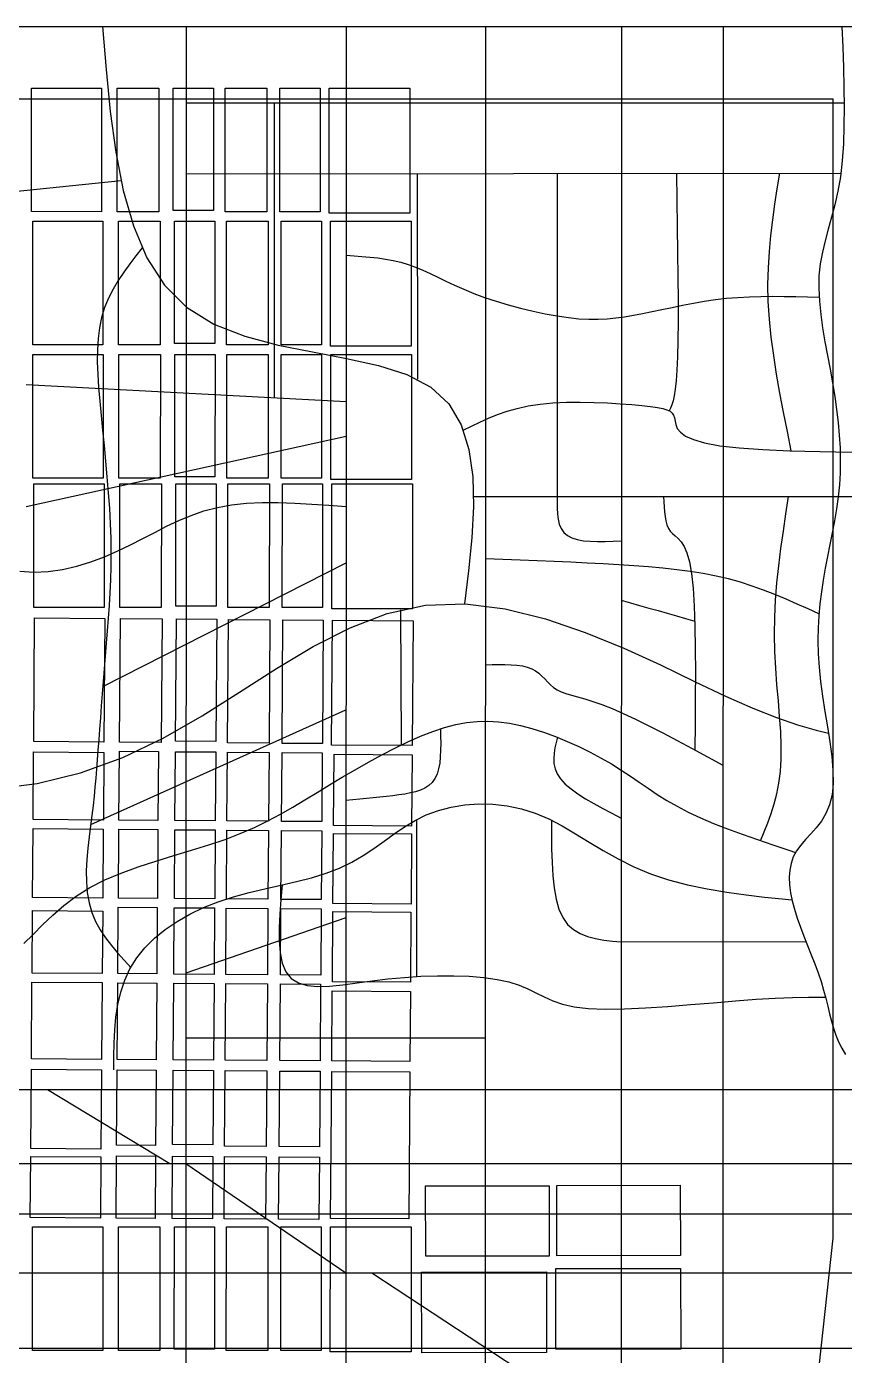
# Model space of a CAD drawing. Extents: x -15732 to 10897, y -24868 to 16165.
# Drawn here: x 4481 to 5462, y -4379 to -2785 of the extents above; entities that cross this region are included whole.
import ezdxf

# ---------------------------------------------------------------- set-up
doc = ezdxf.new("R2010")
doc.units = 0
doc.header["$MEASUREMENT"] = 0
for name, color, linetype in [('REGION-SNC', 7, 'CONTINUOUS'), ('STREETS-SPRAWL', 7, 'CONTINUOUS'), ('STREETS-SPRAWL-12M', 7, 'CONTINUOUS'), ('STREETS-SPRAWL-20M', 7, 'CONTINUOUS')]:
    doc.layers.add(name, color=color, linetype=linetype)

msp = doc.modelspace()

# ---------------------------------------------------------------- linework, layer by layer
at = {"layer": 'REGION-SNC', "color": 250, "linetype": 'CONTINUOUS'}
for points in [[(4487.2, -2859.1), (4571.4, -2859.2), (4571.4, -3007.4), (4487.2, -3007.3)], [(4590.2, -2859.2), (4640.1, -2859.2), (4640, -3007.4), (4590.1, -3007.4)], [(4657.2, -2859.2), (4705.6, -2859.2), (4705.6, -3005.8), (4657.2, -3005.8)], [(4719.6, -2859.2), (4769.6, -2859.2), (4769.5, -3007.4), (4719.6, -3007.4)], [(4785.2, -2859.2), (4833.5, -2859.2), (4833.5, -3007.4), (4785.1, -3007.4)], [(4844.4, -2859.2), (4941.2, -2859.3), (4941.1, -3009), (4844.4, -3009)], [(4488.9, -3018.7), (4573.1, -3018.7), (4573, -3166.9), (4488.8, -3166.9)], [(4591.8, -3018.7), (4641.7, -3018.7), (4641.7, -3166.9), (4591.8, -3166.9)], [(4658.9, -3018.7), (4707.3, -3018.7), (4707.2, -3165.4), (4658.9, -3165.4)], [(4721.3, -3018.7), (4771.2, -3018.8), (4771.2, -3167), (4721.2, -3166.9)], [(4786.8, -3018.8), (4835.2, -3018.8), (4835.1, -3167), (4786.8, -3167)], [(4846.1, -3018.8), (4942.8, -3018.8), (4942.8, -3168.6), (4846, -3168.5)], [(4489.1, -3178.6), (4573.3, -3178.6), (4573.3, -3326.8), (4489, -3326.8)], [(4592, -3178.6), (4642, -3178.6), (4641.9, -3326.8), (4592, -3326.8)], [(4659.1, -3178.6), (4707.5, -3178.6), (4707.4, -3325.3), (4659.1, -3325.3)], [(4721.5, -3178.6), (4771.4, -3178.7), (4771.4, -3326.9), (4721.5, -3326.8)], [(4787, -3178.7), (4835.4, -3178.7), (4835.4, -3326.9), (4787, -3326.9)], [(4846.3, -3178.7), (4943, -3178.7), (4943, -3328.5), (4846.3, -3328.4)], [(4490.3, -3333.8), (4574.5, -3333.8), (4574.5, -3482), (4490.3, -3482)], [(4593.3, -3333.8), (4643.2, -3333.8), (4643.1, -3482), (4593.2, -3482)], [(4660.3, -3333.9), (4708.7, -3333.9), (4708.7, -3480.5), (4660.3, -3480.5)], [(4722.7, -3333.9), (4772.7, -3333.9), (4772.6, -3482.1), (4722.7, -3482.1)], [(4788.3, -3333.9), (4836.6, -3333.9), (4836.6, -3482.1), (4788.2, -3482.1)], [(4847.5, -3333.9), (4944.3, -3333.9), (4944.2, -3483.7), (4847.5, -3483.7)], [(4491.1, -3494.6), (4575.3, -3495.2), (4574.2, -3643.4), (4490, -3642.8)], [(4594, -3495.4), (4644, -3495.7), (4642.9, -3643.9), (4593, -3643.6)], [(4661.1, -3495.8), (4709.5, -3496.2), (4708.4, -3642.8), (4660.1, -3642.5)], [(4723.5, -3496.3), (4773.4, -3496.7), (4772.4, -3644.9), (4722.4, -3644.5)], [(4789, -3496.8), (4837.4, -3497.1), (4836.3, -3645.3), (4788, -3645)], [(4848.3, -3497.2), (4945, -3497.9), (4943.9, -3647.7), (4847.2, -3647)], [(4489.9, -3655.3), (4574.2, -3655.9), (4573.6, -3737), (4489.3, -3736.4)], [(4592.9, -3654.5), (4639.7, -3654.8), (4639.1, -3737.5), (4592.3, -3737.2)], [(4660, -3655), (4708.3, -3655.3), (4707.7, -3738), (4659.4, -3737.6)], [(4722.4, -3655.4), (4772.3, -3655.8), (4771.7, -3738.5), (4721.8, -3738.1)], [(4787.9, -3655.9), (4836.2, -3656.2), (4835.6, -3738.9), (4787.3, -3738.6)], [(4850.3, -3657.9), (4943.9, -3658.6), (4943.2, -3744.4), (4849.7, -3743.7)], [(4489.3, -3747.3), (4573.5, -3747.9), (4572.9, -3830.6), (4488.7, -3830)], [(4592.2, -3748.1), (4639, -3748.4), (4638.4, -3831.1), (4591.6, -3830.8)], [(4659.3, -3748.6), (4707.6, -3748.9), (4707.1, -3831.6), (4658.7, -3831.2)], [(4721.7, -3749), (4771.6, -3749.4), (4771, -3832), (4721.1, -3831.7)], [(4787.2, -3749.5), (4835.6, -3749.8), (4835, -3832.5), (4786.6, -3832.2)], [(4849.6, -3753.1), (4943.2, -3753.7), (4942.6, -3838), (4849, -3837.3)], [(4488.5, -3845.6), (4572.8, -3846.2), (4572.2, -3921.1), (4488, -3920.5)], [(4591.5, -3841.7), (4638.3, -3842), (4637.8, -3921.6), (4591, -3921.2)], [(4658.6, -3842.2), (4707, -3842.5), (4706.4, -3922.1), (4658, -3921.7)], [(4721, -3842.6), (4770.9, -3843), (4770.4, -3922.5), (4720.4, -3922.2)], [(4786.5, -3843.1), (4834.9, -3843.4), (4834.3, -3923), (4786, -3922.6)], [(4848.9, -3846.7), (4942.5, -3847.3), (4941.9, -3931.6), (4848.3, -3930.9)], [(4487.9, -3931.4), (4572.2, -3932), (4571.5, -4024.1), (4487.3, -4023.4)], [(4590.9, -3932.2), (4637.7, -3932.5), (4637, -4024.5), (4590.2, -4024.2)], [(4658, -3932.6), (4706.3, -3933), (4705.7, -4025), (4657.3, -4024.7)], [(4720.4, -3933.1), (4770.3, -3933.4), (4769.6, -4025.5), (4719.7, -4025.1)], [(4785.9, -3933.6), (4834.2, -3933.9), (4833.6, -4025.9), (4785.2, -4025.6)], [(4848.2, -3941.8), (4941.8, -3942.5), (4941.2, -4026.7), (4847.6, -4026)], [(4487.2, -4035.9), (4571.4, -4036.5), (4570.7, -4131.7), (4486.5, -4131.1)], [(4590.1, -4036.7), (4636.9, -4037), (4636.3, -4127.5), (4589.5, -4127.1)], [(4657.2, -4037.2), (4705.6, -4037.5), (4704.9, -4126.4), (4656.6, -4126.1)], [(4719.6, -4037.6), (4769.5, -4038), (4768.9, -4128.4), (4719, -4128.1)], [(4785.1, -4038.1), (4833.5, -4038.4), (4832.8, -4128.9), (4784.5, -4128.6)], [(4847.5, -4038.5), (4941.1, -4039.2), (4939.8, -4215.5), (4846.2, -4214.8)], [(4486.4, -4140.4), (4570.7, -4141), (4570.1, -4214.4), (4485.9, -4213.8)], [(4589.4, -4139.6), (4636.2, -4140), (4635.6, -4214.8), (4588.8, -4214.5)], [(4656.5, -4140.1), (4704.8, -4140.5), (4704.3, -4215.3), (4655.9, -4215)], [(4718.9, -4140.6), (4768.8, -4140.9), (4768.2, -4215.8), (4718.3, -4215.4)], [(4784.4, -4141), (4832.7, -4141.4), (4832.2, -4216.3), (4783.8, -4215.9)], [(4960.2, -4260.2), (4960, -4175.9), (5108.2, -4175.6), (5108.4, -4259.9)], [(5117.5, -4259.6), (5117.3, -4175.4), (5265.5, -4175.1), (5265.7, -4259.4)], [(4488.6, -4224.9), (4572.9, -4224.9), (4572.8, -4373.1), (4488.6, -4373.1)], [(4591.6, -4224.9), (4641.5, -4224.9), (4641.5, -4373.1), (4591.6, -4373.1)], [(4658.7, -4224.9), (4707, -4225), (4707, -4371.6), (4658.6, -4371.6)], [(4721.1, -4225), (4771, -4225), (4771, -4373.2), (4721, -4373.2)], [(4786.6, -4225), (4835, -4225), (4834.9, -4373.2), (4786.6, -4373.2)], [(4845.9, -4225), (4942.6, -4225), (4942.6, -4374.8), (4845.8, -4374.8)], [(4955.5, -4375.9), (4955.3, -4279.2), (5105, -4278.9), (5105.2, -4375.6)], [(5116.4, -4371.7), (5116.3, -4275), (5266, -4274.7), (5266.2, -4371.5)]]:
    msp.add_lwpolyline(points, close=True, dxfattribs=at)
at = {"layer": 'STREETS-SPRAWL', "color": 7, "linetype": 'CONTINUOUS'}
for p, q in [((3906.8, -2871.9), (5449.1, -2871.9)), ((5449.1, -4238.5), (5449.1, -2871.9)), ((5417.9, -4522.9), (5449.1, -4238.5))]:
    msp.add_line(p, q, dxfattribs=at)
at = {"layer": 'STREETS-SPRAWL-12M', "color": 253, "linetype": 'CONTINUOUS'}
for p, q in [((4572.5, -2785.3), (4576.8, -2836.7)), ((4672.9, -2785.3), (4672.4, -4557.6)), ((4864.8, -2785.3), (4864.2, -4557.6)), ((5032.1, -2785.3), (5031.6, -4548.5)), ((5195, -2785.3), (5194.5, -4562)), ((5317, -2785.3), (5316.4, -4563.5)), ((5459.5, -2785.3), (5460.4, -2809.9)), ((5460.4, -2809.9), (5461.3, -2834.4)), ((4576.8, -2836.7), (4581.8, -2887.1)), ((5461.3, -2834.4), (5461.8, -2858.4)), ((5461.8, -2858.4), (5462.1, -2881.8)), ((4672.9, -2876.6), (5462.1, -2876.6)), ((4778.5, -2876.6), (4778.5, -3230.2)), ((5462.1, -2881.8), (5461.9, -2904.4)), ((4581.8, -2887.1), (4588.4, -2935.8)), ((5461.9, -2904.4), (5461.2, -2926)), ((5461.2, -2926), (5459.8, -2946.4)), ((4588.4, -2935.8), (4597.5, -2981.9)), ((5459.8, -2946.4), (5457.6, -2965.4)), ((4672.8, -2962), (5458.2, -2961.3)), ((4949.9, -2961.7), (4950.4, -3208.4)), ((5117.7, -2961.6), (5117.7, -3349.1)), ((5261, -2961.4), (5261.5, -2993.7)), ((5384.5, -2961.3), (5381.5, -2979.8)), ((4244.6, -3006.1), (4594.8, -2969.8)), ((5381.5, -2979.8), (5378.6, -2998.3)), ((5457.6, -2965.4), (5454.7, -2982.8)), ((4597.5, -2981.9), (4609.7, -3024.4)), ((5261.5, -2993.7), (5262, -3025.5)), ((5454.7, -2982.8), (5451.1, -2999)), ((5378.6, -2998.3), (5376, -3017)), ((5451.1, -2999), (5447.1, -3014.1)), ((4609.7, -3024.4), (4625.9, -3062.5)), ((5262, -3025.5), (5262.4, -3056.4)), ((5376, -3017), (5373.7, -3035.9)), ((5447.1, -3014.1), (5443.1, -3028.4)), ((5373.7, -3035.9), (5372, -3055.1)), ((5439.3, -3042.3), (5436, -3056)), ((5443.1, -3028.4), (5439.3, -3042.3)), ((4612.5, -3060.2), (4605.2, -3069.9)), ((4620, -3050.5), (4612.5, -3060.2)), ((4864.7, -3059.6), (4874.2, -3060.2)), ((5262.4, -3056.4), (5262.7, -3085.9)), ((5372, -3055.1), (5370.8, -3074.6)), ((5436, -3056), (5433.5, -3069.9)), ((4605.2, -3069.9), (4598.1, -3079.8)), ((4625.9, -3062.5), (4646.9, -3095.4)), ((4874.2, -3060.2), (4883.7, -3060.9)), ((4883.7, -3060.9), (4893.2, -3061.7)), ((4893.2, -3061.7), (4902.6, -3062.8)), ((4902.6, -3062.8), (4911.9, -3064.2)), ((4911.9, -3064.2), (4921.2, -3065.9)), ((4921.2, -3065.9), (4930.2, -3068)), ((4930.2, -3068), (4939.2, -3070.6)), ((4939.2, -3070.6), (4948, -3073.8)), ((4948, -3073.8), (4956.7, -3077.5)), ((5370.8, -3074.6), (5370.3, -3094.6)), ((5433.5, -3069.9), (5431.9, -3084.2)), ((4591.4, -3089.9), (4585.2, -3100.3)), ((4598.1, -3079.8), (4591.4, -3089.9)), ((4956.7, -3077.5), (4965.6, -3081.6)), ((4965.6, -3081.6), (4974.8, -3086)), ((4974.8, -3086), (4984.5, -3090.7)), ((4984.5, -3090.7), (4994.8, -3095.5)), ((5262.7, -3085.9), (5262.9, -3113.6)), ((5431.9, -3084.2), (5431.6, -3099.1)), ((4585.2, -3100.3), (4579.8, -3111.1)), ((4646.9, -3095.4), (4673.4, -3122)), ((4994.8, -3095.5), (5005.9, -3100.4)), ((5005.9, -3100.4), (5017.9, -3105.3)), ((5017.9, -3105.3), (5030.9, -3110.1)), ((5370.3, -3094.6), (5370.7, -3115.2)), ((5431.6, -3099.1), (5432.4, -3114.6)), ((4575.1, -3122.3), (4571.5, -3134.1)), ((4579.8, -3111.1), (4575.1, -3122.3)), ((4673.4, -3122), (4705.9, -3142.1)), ((5030.9, -3110.1), (5044.8, -3114.7)), ((5044.8, -3114.7), (5059.3, -3119)), ((5059.3, -3119), (5074, -3123.1)), ((5074, -3123.1), (5088.9, -3126.7)), ((5243.6, -3124.6), (5255.8, -3122.1)), ((5255.8, -3122.1), (5268.4, -3119.5)), ((5262.9, -3113.6), (5262.9, -3139.1)), ((5268.4, -3119.5), (5281.2, -3117.1)), ((5281.2, -3117.1), (5294.3, -3114.8)), ((5294.3, -3114.8), (5307.6, -3112.8)), ((5307.6, -3112.8), (5321.1, -3111.2)), ((5321.1, -3111.2), (5334.7, -3110.1)), ((5334.7, -3110.1), (5348.4, -3109.3)), ((5348.4, -3109.3), (5362.2, -3108.9)), ((5362.2, -3108.9), (5376.1, -3108.8)), ((5370.7, -3115.2), (5372.1, -3136.2)), ((5376.1, -3108.8), (5390, -3108.9)), ((5390, -3108.9), (5404, -3109.1)), ((5404, -3109.1), (5418, -3109.5)), ((5418, -3109.5), (5432, -3110)), ((5432.4, -3114.6), (5434, -3130.5)), ((4571.5, -3134.1), (4568.8, -3146.5)), ((5088.9, -3126.7), (5103.5, -3129.8)), ((5103.5, -3129.8), (5117.7, -3132.4)), ((5117.7, -3132.4), (5131.3, -3134.4)), ((5131.3, -3134.4), (5143.9, -3135.7)), ((5143.9, -3135.7), (5155.7, -3136.3)), ((5155.7, -3136.3), (5166.9, -3136.3)), ((5166.9, -3136.3), (5177.8, -3135.8)), ((5177.8, -3135.8), (5188.3, -3134.8)), ((5188.3, -3134.8), (5198.8, -3133.4)), ((5198.8, -3133.4), (5209.5, -3131.6)), ((5209.5, -3131.6), (5220.4, -3129.5)), ((5220.4, -3129.5), (5231.8, -3127.1)), ((5231.8, -3127.1), (5243.6, -3124.6)), ((5262.9, -3139.1), (5262.7, -3161.8)), ((5372.1, -3136.2), (5374.3, -3157.8)), ((5434, -3130.5), (5436.3, -3146.8)), ((4568.8, -3146.5), (4567.2, -3159.5)), ((4705.9, -3142.1), (4743.1, -3156.6)), ((5436.3, -3146.8), (5439.1, -3163.3)), ((4567.2, -3159.5), (4566.4, -3173.2)), ((4743.1, -3156.6), (4783.1, -3167.3)), ((4783.1, -3167.3), (4824.4, -3175.6)), ((5262.7, -3161.8), (5262.3, -3181.3)), ((5374.3, -3157.8), (5377.2, -3179.9)), ((5439.1, -3163.3), (5442.2, -3179.9)), ((4566.4, -3173.2), (4566.3, -3187.5)), ((4566.3, -3187.5), (4566.9, -3202.5)), ((4824.4, -3175.6), (4865, -3183.3)), ((4865, -3183.3), (4903.4, -3191.8)), ((5262.3, -3181.3), (5261.6, -3197.4)), ((5377.2, -3179.9), (5380.7, -3202.3)), ((5442.2, -3179.9), (5445.3, -3196.4)), ((4566.9, -3202.5), (4567.9, -3218.2)), ((4903.4, -3191.8), (4937.7, -3202.7)), ((4937.7, -3202.7), (4966.3, -3217.7)), ((5261.6, -3197.4), (5260.7, -3210.2)), ((5380.7, -3202.3), (5384.7, -3225)), ((5445.3, -3196.4), (5448.2, -3212.7)), ((4480.9, -3214.5), (4864.6, -3234.8)), ((4567.9, -3218.2), (4569.3, -3234.6)), ((4966.3, -3217.7), (4987.8, -3237.9)), ((5260.7, -3210.2), (5259.6, -3220.4)), ((5448.2, -3212.7), (5450.9, -3228.8)), ((4569.3, -3234.6), (4570.9, -3251.7)), ((5257, -3234.3), (5255.5, -3239)), ((5258.4, -3228.3), (5257, -3234.3)), ((5259.6, -3220.4), (5258.4, -3228.3)), ((5384.7, -3225), (5389, -3247.9)), ((5450.9, -3228.8), (5453.1, -3244.6)), ((4987.8, -3237.9), (5002.7, -3263.1)), ((5035.5, -3255), (5046.4, -3250.6)), ((5046.4, -3250.6), (5057.8, -3246.7)), ((5057.8, -3246.7), (5070, -3243.2)), ((5070, -3243.2), (5083.1, -3240.3)), ((5083.1, -3240.3), (5097.4, -3238.1)), ((5097.4, -3238.1), (5112.7, -3236.7)), ((5112.7, -3236.7), (5128.9, -3235.9)), ((5128.9, -3235.9), (5145.5, -3235.8)), ((5145.5, -3235.8), (5162.1, -3236)), ((5162.1, -3236), (5178.2, -3236.7)), ((5178.2, -3236.7), (5193.4, -3237.6)), ((5193.4, -3237.6), (5207.4, -3238.7)), ((5207.4, -3238.7), (5219.6, -3239.9)), ((5219.6, -3239.9), (5229.8, -3241)), ((5229.8, -3241), (5238.1, -3242.2)), ((5238.1, -3242.2), (5244.6, -3243.4)), ((5244.6, -3243.4), (5249.6, -3244.9)), ((5249.6, -3244.9), (5253.3, -3246.7)), ((5253.9, -3242.8), (5252.3, -3246.1)), ((5253.3, -3246.7), (5255.9, -3248.9)), ((5255.5, -3239), (5253.9, -3242.8)), ((5255.9, -3248.9), (5257.6, -3251.5)), ((5389, -3247.9), (5393.6, -3271)), ((5453.1, -3244.6), (5454.9, -3260.2)), ((4570.9, -3251.7), (4572.6, -3269.5)), ((5002.7, -3263.1), (5012, -3292.4)), ((5005.3, -3269.4), (5015.2, -3264.5)), ((5015.2, -3264.5), (5025.2, -3259.6)), ((5025.2, -3259.6), (5035.5, -3255)), ((5257.6, -3251.5), (5258.6, -3254.7)), ((5258.6, -3254.7), (5259.3, -3258.4)), ((5259.3, -3258.4), (5260.1, -3262.7)), ((5260.1, -3262.7), (5262, -3267.2)), ((5262, -3267.2), (5265.7, -3271.8)), ((5454.9, -3260.2), (5456.3, -3275.5)), ((4480.8, -3361), (4864.6, -3276.5)), ((4572.6, -3269.5), (4574.4, -3287.9)), ((5265.7, -3271.8), (5271.8, -3276.4)), ((5271.8, -3276.4), (5281.3, -3280.7)), ((5281.3, -3280.7), (5294.7, -3284.6)), ((5393.6, -3271), (5398.3, -3294.1)), ((5456.3, -3275.5), (5457.2, -3290.6)), ((4574.4, -3287.9), (4576.2, -3306.6)), ((5012, -3292.4), (5016.6, -3325.3)), ((5294.7, -3284.6), (5312.9, -3288)), ((5312.9, -3288), (5336.3, -3290.6)), ((5336.3, -3290.6), (5364.6, -3292.6)), ((5364.6, -3292.6), (5397, -3294.1)), ((5397, -3294.1), (5432.8, -3295)), ((5432.8, -3295), (5471.4, -3295.6)), ((5457.2, -3290.6), (5457.5, -3305.6)), ((4576.2, -3306.6), (4577.9, -3325.5)), ((5457.5, -3305.6), (5457.2, -3320.4)), ((4577.9, -3325.5), (4579.4, -3344.4)), ((5016.6, -3325.3), (5017.5, -3360.9)), ((5457.2, -3320.4), (5456.4, -3335)), ((4579.4, -3344.4), (4580.8, -3363.1)), ((5456.4, -3335), (5454.9, -3349.5)), ((4694.1, -3366.2), (4710.3, -3362)), ((4710.3, -3362), (4727.4, -3359)), ((4727.4, -3359), (4745.4, -3357.1)), ((4745.4, -3357.1), (4764.1, -3356.3)), ((4764.1, -3356.3), (4783.4, -3356.2)), ((4783.4, -3356.2), (4803.3, -3356.9)), ((4803.3, -3356.9), (4823.5, -3358)), ((4823.5, -3358), (4844, -3359.4)), ((4844, -3359.4), (4864.6, -3361)), ((5017.5, -3360.9), (5015.5, -3398.7)), ((5017.5, -3349.1), (6186.8, -3349.1)), ((5117.7, -3349.1), (5117.7, -3356.2)), ((5117.7, -3356.2), (5117.7, -3363.1)), ((5245.4, -3349.1), (5245.7, -3355.3)), ((5245.7, -3355.3), (5246.1, -3361.5)), ((5246.1, -3361.5), (5246.6, -3367.4)), ((5392.3, -3369.9), (5395.5, -3349.1)), ((5454.9, -3349.5), (5452.9, -3363.9)), ((4580.8, -3363.1), (4581.8, -3381.5)), ((4649.5, -3384.7), (4663.9, -3377.8)), ((4663.9, -3377.8), (4678.8, -3371.6)), ((4678.8, -3371.6), (4694.1, -3366.2)), ((5117.7, -3363.1), (5118.1, -3369.9)), ((5118.1, -3369.9), (5119, -3376.2)), ((5119, -3376.2), (5120.4, -3382.1)), ((5246.6, -3367.4), (5247.3, -3373)), ((5247.3, -3373), (5248.2, -3378.2)), ((5248.2, -3378.2), (5249.6, -3383)), ((5389.2, -3390.6), (5392.3, -3369.9)), ((5450.5, -3378.3), (5447.8, -3392.5)), ((5452.9, -3363.9), (5450.5, -3378.3)), ((4581.8, -3381.5), (4582.4, -3399.3)), ((4620.8, -3399.5), (4635.2, -3392)), ((4635.2, -3392), (4649.5, -3384.7)), ((5120.4, -3382.1), (5122.7, -3387.4)), ((5122.7, -3387.4), (5125.8, -3392)), ((5125.8, -3392), (5130.1, -3395.8)), ((5249.6, -3383), (5251.3, -3387.2)), ((5251.3, -3387.2), (5253.6, -3390.6)), ((5253.6, -3390.6), (5256.4, -3393.5)), ((5256.4, -3393.5), (5259.6, -3396.1)), ((5386.3, -3411.3), (5389.2, -3390.6)), ((5447.8, -3392.5), (5445, -3406.7)), ((4582.4, -3399.3), (4582.7, -3416.4)), ((4590.8, -3414.3), (4606, -3407)), ((4606, -3407), (4620.8, -3399.5)), ((5015.5, -3398.7), (5011.7, -3437.9)), ((5130.1, -3395.8), (5135.5, -3398.6)), ((5135.5, -3398.6), (5142, -3400.7)), ((5142, -3400.7), (5149.4, -3402)), ((5149.4, -3402), (5157.5, -3402.7)), ((5157.5, -3402.7), (5166.3, -3403)), ((5166.3, -3403), (5175.6, -3402.9)), ((5175.6, -3402.9), (5185.1, -3402.6)), ((5185.1, -3402.6), (5194.8, -3402.2)), ((5259.6, -3396.1), (5263, -3399.2)), ((5263, -3399.2), (5266.6, -3403.2)), ((5266.6, -3403.2), (5270.1, -3408.8)), ((5270.1, -3408.8), (5273.5, -3416.7)), ((5445, -3406.7), (5442.2, -3420.9)), ((4558.5, -3427.4), (4574.9, -3421.2)), ((4574.9, -3421.2), (4590.8, -3414.3)), ((4582.7, -3416.4), (4582.6, -3432.9)), ((5052.7, -3424.4), (5032, -3423.6)), ((5073.4, -3425.2), (5052.7, -3424.4)), ((5093.9, -3426.1), (5073.4, -3425.2)), ((5114.2, -3426.9), (5093.9, -3426.1)), ((5273.5, -3416.7), (5276.5, -3427.3)), ((5383.7, -3432), (5386.3, -3411.3)), ((5442.2, -3420.9), (5439.5, -3435)), ((4473.5, -3438.3), (4490.3, -3439.6)), ((4490.3, -3439.6), (4507.4, -3439)), ((4507.4, -3439), (4524.5, -3436.5)), ((4524.5, -3436.5), (4541.6, -3432.6)), ((4541.6, -3432.6), (4558.5, -3427.4)), ((4572.9, -3576.7), (4864.6, -3428.5)), ((4582.6, -3432.9), (4582.2, -3448.9)), ((5011.7, -3437.9), (5006.9, -3477.7)), ((5134.2, -3427.9), (5114.2, -3426.9)), ((5153.9, -3428.8), (5134.2, -3427.9)), ((5173.1, -3429.8), (5153.9, -3428.8)), ((5191.8, -3430.9), (5173.1, -3429.8)), ((5210, -3432.1), (5191.8, -3430.9)), ((5227.6, -3433.5), (5210, -3432.1)), ((5244.8, -3435), (5227.6, -3433.5)), ((5261.4, -3436.8), (5244.8, -3435)), ((5277.5, -3438.9), (5261.4, -3436.8)), ((5276.5, -3427.3), (5279, -3441.3)), ((5293.1, -3441.4), (5277.5, -3438.9)), ((5279, -3441.3), (5280.9, -3459)), ((5308.4, -3444.4), (5293.1, -3441.4)), ((5381.5, -3452.6), (5383.7, -3432)), ((5439.5, -3435), (5436.9, -3449.1)), ((4582.2, -3448.9), (4581.5, -3464.5)), ((5323.2, -3447.8), (5308.4, -3444.4)), ((5337.6, -3451.8), (5323.2, -3447.8)), ((5351.7, -3456.3), (5337.6, -3451.8)), ((5365.5, -3461.3), (5351.7, -3456.3)), ((5379.8, -3473.2), (5381.5, -3452.6)), ((5436.9, -3449.1), (5434.8, -3463.2)), ((4581.5, -3464.5), (4580.6, -3479.8)), ((5194.8, -3473.3), (5205.8, -3476.4)), ((5280.9, -3459), (5282.2, -3480.3)), ((5379.1, -3466.5), (5365.5, -3461.3)), ((5378.8, -3493.8), (5379.8, -3473.2)), ((5392.5, -3472.1), (5379.1, -3466.5)), ((5405.7, -3477.9), (5392.5, -3472.1)), ((5434.8, -3463.2), (5433, -3477.5)), ((4580.6, -3479.8), (4579.5, -3494.9)), ((4869.4, -3506.4), (4914.1, -3489.2)), ((4914.1, -3489.2), (4960, -3479.2)), ((4930, -3484.8), (4930.7, -3647)), ((4960, -3479.2), (5007.4, -3477.8)), ((5007.4, -3477.8), (5055.6, -3483.8)), ((5055.6, -3483.8), (5104, -3495.7)), ((5205.8, -3476.4), (5216.8, -3479.6)), ((5216.8, -3479.6), (5227.8, -3482.7)), ((5227.8, -3482.7), (5238.9, -3485.8)), ((5238.9, -3485.8), (5249.9, -3488.9)), ((5249.9, -3488.9), (5260.9, -3492.1)), ((5282.2, -3480.3), (5283.1, -3504.5)), ((5418.8, -3483.8), (5405.7, -3477.9)), ((5431.9, -3489.7), (5418.8, -3483.8)), ((5433, -3477.5), (5431.7, -3491.9)), ((4579.5, -3494.9), (4578.3, -3510)), ((4825.3, -3529), (4869.4, -3506.4)), ((5104, -3495.7), (5151.6, -3511.9)), ((5260.9, -3492.1), (5271.9, -3495.2)), ((5271.9, -3495.2), (5282.9, -3498.3)), ((5283.1, -3504.5), (5283.5, -3531.2)), ((5378.5, -3514.3), (5378.8, -3493.8)), ((5431.7, -3491.9), (5430.9, -3506.6)), ((4578.3, -3510), (4577.1, -3525)), ((5151.6, -3511.9), (5197.8, -3530.9)), ((5379, -3534.7), (5378.5, -3514.3)), ((5430.9, -3506.6), (5430.7, -3521.8)), ((5430.7, -3521.8), (5431, -3537.5)), ((4577.1, -3525), (4575.8, -3540.3)), ((4781.3, -3555.4), (4825.3, -3529)), ((5197.8, -3530.9), (5241.7, -3551)), ((5283.5, -3531.2), (5283.6, -3559.9)), ((5380.1, -3554.9), (5379, -3534.7)), ((5431, -3537.5), (5432.1, -3553.8)), ((4575.8, -3540.3), (4574.6, -3555.5)), ((5031.9, -3550.8), (5039.8, -3550.6)), ((5039.8, -3550.6), (5047.6, -3550.4)), ((5047.6, -3550.4), (5055.3, -3550.5)), ((5055.3, -3550.5), (5062.6, -3550.7)), ((5062.6, -3550.7), (5069.6, -3551.2)), ((5069.6, -3551.2), (5076.1, -3552.2)), ((5076.1, -3552.2), (5082, -3553.6)), ((5082, -3553.6), (5087.3, -3555.5)), ((5241.7, -3551), (5282.6, -3570.7)), ((5432.1, -3553.8), (5433.8, -3570.8)), ((4574.6, -3555.5), (4573.4, -3570.7)), ((4737, -3583.7), (4781.3, -3555.4)), ((5087.3, -3555.5), (5091.9, -3558)), ((5091.9, -3558), (5095.9, -3561)), ((5095.9, -3561), (5099.5, -3564.3)), ((5099.5, -3564.3), (5102.9, -3567.7)), ((5102.9, -3567.7), (5106.2, -3571.3)), ((5283.6, -3559.9), (5283.5, -3590.1)), ((5381.5, -3574.8), (5380.1, -3554.9)), ((4572.2, -3585.6), (4571.1, -3600.2)), ((4573.4, -3570.7), (4572.2, -3585.6)), ((4691.9, -3612.1), (4737, -3583.7)), ((5106.2, -3571.3), (5109.7, -3574.7)), ((5109.7, -3574.7), (5113.5, -3577.9)), ((5113.5, -3577.9), (5117.8, -3580.8)), ((5117.8, -3580.8), (5122.7, -3583.1)), ((5122.7, -3583.1), (5128.4, -3585.2)), ((5128.4, -3585.2), (5134.9, -3587.2)), ((5282.6, -3570.7), (5319.7, -3588.4)), ((5383.2, -3594.2), (5381.5, -3574.8)), ((5433.8, -3570.8), (5436.3, -3588.5)), ((4571.1, -3600.2), (4570, -3614.4)), ((5134.9, -3587.2), (5142.4, -3589.3)), ((5142.4, -3589.3), (5151, -3591.8)), ((5151, -3591.8), (5160.6, -3594.8)), ((5160.6, -3594.8), (5171.5, -3598.5)), ((5171.5, -3598.5), (5183.7, -3603.3)), ((5283.5, -3590.1), (5283.2, -3621.2)), ((5319.7, -3588.4), (5352.4, -3602.8)), ((5384.7, -3612.9), (5383.2, -3594.2)), ((5436.3, -3588.5), (5439.1, -3606.7)), ((4558.4, -3742.4), (4864.5, -3604.9)), ((4570, -3614.4), (4569, -3628)), ((4645.3, -3638.8), (4691.9, -3612.1)), ((5183.7, -3603.3), (5197.2, -3609.2)), ((5197.2, -3609.2), (5212, -3616.1)), ((5212, -3616.1), (5227.9, -3623.9)), ((5352.4, -3602.8), (5381, -3614.2)), ((5381, -3614.2), (5406.2, -3622.8)), ((5386, -3630.9), (5384.7, -3612.9)), ((5439.1, -3606.7), (5442.1, -3625.1)), ((4569, -3628), (4568, -3640.9)), ((4954, -3636.4), (4968.7, -3630.7)), ((4968.7, -3630.7), (4982.7, -3626.1)), ((4977.8, -3627.6), (4978, -3636.3)), ((4982.7, -3626.1), (4996.2, -3622.6)), ((4996.2, -3622.6), (5009.2, -3620.2)), ((5009.2, -3620.2), (5022.1, -3618.8)), ((5022.1, -3618.8), (5034.8, -3618.5)), ((5034.8, -3618.5), (5047.6, -3619.3)), ((5047.6, -3619.3), (5060.6, -3621)), ((5060.6, -3621), (5073.9, -3623.7)), ((5073.9, -3623.7), (5087.6, -3627.3)), ((5087.6, -3627.3), (5101.6, -3631.7)), ((5101.6, -3631.7), (5115.8, -3636.9)), ((5227.9, -3623.9), (5244.6, -3632.5)), ((5244.6, -3632.5), (5262, -3641.7)), ((5283.2, -3621.2), (5282.9, -3652.9)), ((5386.7, -3648), (5386, -3630.9)), ((5406.2, -3622.8), (5428.5, -3629.2)), ((5428.5, -3629.2), (5443.4, -3632.8)), ((5442.1, -3625.1), (5444.9, -3643.3)), ((4568, -3640.9), (4567.1, -3653)), ((4596.9, -3662), (4645.3, -3638.8)), ((4923.3, -3650.7), (4938.8, -3643.1)), ((4938.8, -3643.1), (4954, -3636.4)), ((4978, -3636.3), (4978.2, -3644.8)), ((4978.2, -3644.8), (4978.1, -3653.1)), ((5116.6, -3644.1), (5115.1, -3650.4)), ((5115.8, -3636.9), (5130, -3642.6)), ((5118.2, -3637.8), (5116.6, -3644.1)), ((5130, -3642.6), (5144, -3648.9)), ((5144, -3648.9), (5157.6, -3655.6)), ((5262, -3641.7), (5279.9, -3651.3)), ((5386.6, -3664), (5386.7, -3648)), ((5444.9, -3643.3), (5447.2, -3660.9)), ((4546.3, -3680.3), (4596.9, -3662)), ((4566.3, -3664.6), (4565.4, -3675.7)), ((4567.1, -3653), (4566.3, -3664.6)), ((4891.5, -3667.5), (4907.4, -3658.9)), ((4907.4, -3658.9), (4923.3, -3650.7)), ((4977.7, -3661.1), (4977, -3668.6)), ((4978.1, -3653.1), (4977.7, -3661.1)), ((5114.1, -3656.7), (5113.7, -3663)), ((5113.7, -3663), (5114, -3669.3)), ((5115.1, -3650.4), (5114.1, -3656.7)), ((5157.6, -3655.6), (5170.7, -3662.6)), ((5170.7, -3662.6), (5183.1, -3669.7)), ((5279.9, -3651.3), (5298.2, -3661.2)), ((5298.2, -3661.2), (5316.7, -3671.3)), ((5385.7, -3678.8), (5386.6, -3664)), ((5447.2, -3660.9), (5448.6, -3677.5)), ((4494, -3693), (4546.3, -3680.3)), ((4565.4, -3675.7), (4564.5, -3686.6)), ((4860.1, -3685.7), (4875.7, -3676.6)), ((4875.7, -3676.6), (4891.5, -3667.5)), ((4975.7, -3675.5), (4973.9, -3681.8)), ((4977, -3668.6), (4975.7, -3675.5)), ((5114, -3669.3), (5115.4, -3675.5)), ((5115.4, -3675.5), (5118, -3681.6)), ((5118, -3681.6), (5122, -3687.7)), ((5183.1, -3669.7), (5194.7, -3677)), ((5194.7, -3677), (5205.7, -3684.3)), ((5383.8, -3692.6), (5385.7, -3678.8)), ((5448.6, -3677.5), (5448.9, -3693)), ((4440.4, -3699.9), (4494, -3693)), ((4563.5, -3697.4), (4562.4, -3708.4)), ((4564.5, -3686.6), (4563.5, -3697.4)), ((4830, -3704), (4844.8, -3694.9)), ((4844.8, -3694.9), (4860.1, -3685.7)), ((4964, -3695.6), (4959.3, -3698.6)), ((4968, -3691.8), (4964, -3695.6)), ((4971.3, -3687.2), (4968, -3691.8)), ((4973.9, -3681.8), (4971.3, -3687.2)), ((5122, -3687.7), (5127.6, -3693.8)), ((5127.6, -3693.8), (5134.6, -3699.7)), ((5205.7, -3684.3), (5216.4, -3691.6)), ((5216.4, -3691.6), (5227.1, -3698.9)), ((5381.3, -3705.5), (5383.8, -3692.6)), ((5448.9, -3693), (5447.6, -3706.8)), ((4562.4, -3708.4), (4561.2, -3719.7)), ((4800.8, -3721.6), (4815.4, -3712.9)), ((4815.4, -3712.9), (4830, -3704)), ((4872.8, -3712.8), (4864.5, -3713.5)), ((4881, -3712.1), (4872.8, -3712.8)), ((4889.2, -3711.3), (4881, -3712.1)), ((4897.3, -3710.5), (4889.2, -3711.3)), ((4905.3, -3709.7), (4897.3, -3710.5)), ((4913.1, -3708.8), (4905.3, -3709.7)), ((4920.7, -3707.9), (4913.1, -3708.8)), ((4928, -3706.9), (4920.7, -3707.9)), ((4935.1, -3705.8), (4928, -3706.9)), ((4941.8, -3704.5), (4935.1, -3705.8)), ((4948.1, -3703), (4941.8, -3704.5)), ((4953.9, -3701), (4948.1, -3703)), ((4959.3, -3698.6), (4953.9, -3701)), ((5134.6, -3699.7), (5142.8, -3705.6)), ((5142.8, -3705.6), (5151.9, -3711.5)), ((5151.9, -3711.5), (5161.9, -3717.3)), ((5227.1, -3698.9), (5238, -3706.2)), ((5238, -3706.2), (5249.5, -3713.4)), ((5249.5, -3713.4), (5261.7, -3720.5)), ((5378.1, -3717.7), (5381.3, -3705.5)), ((5447.6, -3706.8), (5444.6, -3718.8)), ((4561.2, -3719.7), (4559.8, -3731.6)), ((4786, -3729.9), (4800.8, -3721.6)), ((4960.9, -3730.9), (4975.5, -3725.4)), ((4975.5, -3725.4), (4990.9, -3721.4)), ((4990.9, -3721.4), (5007.1, -3718.7)), ((5007.1, -3718.7), (5023.8, -3717.5)), ((5023.8, -3717.5), (5040.8, -3717.8)), ((5040.8, -3717.8), (5057.9, -3719.8)), ((5057.9, -3719.8), (5074.9, -3723.4)), ((5074.9, -3723.4), (5091.6, -3728.7)), ((5091.6, -3728.7), (5107.8, -3735.7)), ((5161.9, -3717.3), (5172.5, -3723.1)), ((5172.5, -3723.1), (5183.5, -3728.9)), ((5183.5, -3728.9), (5194.7, -3734.7)), ((5261.7, -3720.5), (5275, -3727.5)), ((5275, -3727.5), (5289.6, -3734.3)), ((5370.4, -3740.3), (5374.4, -3729.2)), ((5374.4, -3729.2), (5378.1, -3717.7)), ((5440.2, -3729.2), (5434.8, -3738.3)), ((5444.6, -3718.8), (5440.2, -3729.2)), ((4558.1, -3744.1), (4556.5, -3757.2)), ((4559.8, -3731.6), (4558.1, -3744.1)), ((4754.7, -3745.8), (4770.8, -3738.1)), ((4770.8, -3738.1), (4786, -3729.9)), ((4922.4, -3753.5), (4934.7, -3745.2)), ((4934.7, -3745.2), (4947.4, -3737.5)), ((4947.4, -3737.5), (4960.9, -3730.9)), ((4949.1, -3736.6), (4949, -3924.7)), ((5107.8, -3735.7), (5123.9, -3744.1)), ((5111.2, -3737.4), (5111.2, -3754.6)), ((5123.9, -3744.1), (5139.9, -3753.5)), ((5289.6, -3734.3), (5305.3, -3741)), ((5305.3, -3741), (5322.1, -3747.6)), ((5366.1, -3751.2), (5370.4, -3740.3)), ((5434.8, -3738.3), (5428.6, -3746.3)), ((4556.5, -3757.2), (4555, -3770.7)), ((4700, -3766.9), (4719.5, -3760.3)), ((4719.5, -3760.3), (4737.8, -3753.3)), ((4737.8, -3753.3), (4754.7, -3745.8)), ((4910.3, -3762.2), (4922.4, -3753.5)), ((5111.2, -3754.6), (5111.2, -3771.6)), ((5139.9, -3753.5), (5156.3, -3763.5)), ((5322.1, -3747.6), (5339.7, -3754.1)), ((5339.7, -3754.1), (5358, -3760.5)), ((5358, -3760.5), (5376.7, -3766.9)), ((5361.7, -3761.8), (5366.1, -3751.2)), ((5415.9, -3760.4), (5410, -3767.1)), ((5422.2, -3753.5), (5415.9, -3760.4)), ((5428.6, -3746.3), (5422.2, -3753.5)), ((4555, -3770.7), (4553.8, -3784.3)), ((4658.1, -3779.7), (4679.3, -3773.3)), ((4679.3, -3773.3), (4700, -3766.9)), ((4885.2, -3779.6), (4898, -3771)), ((4898, -3771), (4910.3, -3762.2)), ((5111.2, -3771.6), (5111.7, -3788.1)), ((5156.3, -3763.5), (5173.2, -3773.7)), ((5173.2, -3773.7), (5191, -3783.7)), ((5376.7, -3766.9), (5395.9, -3773.2)), ((5395.9, -3773.2), (5403.8, -3775.8)), ((5405, -3773.9), (5401.1, -3781.2)), ((5410, -3767.1), (5405, -3773.9)), ((4553.8, -3784.3), (4553.1, -3797.8)), ((4594.8, -3800.6), (4615.4, -3793.1)), ((4615.4, -3793.1), (4636.6, -3786.2)), ((4636.6, -3786.2), (4658.1, -3779.7)), ((4856.8, -3794.8), (4871.6, -3787.6)), ((4871.6, -3787.6), (4885.2, -3779.6)), ((5111.7, -3788.1), (5112.6, -3803.8)), ((5191, -3783.7), (5209.8, -3793.2)), ((5209.8, -3793.2), (5230, -3801.6)), ((5398.4, -3789), (5396.8, -3797.1)), ((5401.1, -3781.2), (5398.4, -3789)), ((4553.1, -3797.8), (4553.2, -3811.1)), ((4557.2, -3818), (4575.2, -3808.8)), ((4575.2, -3808.8), (4594.8, -3800.6)), ((4805.2, -3810.9), (4823.4, -3806.2)), ((4823.4, -3806.2), (4840.7, -3800.9)), ((4840.7, -3800.9), (4856.8, -3794.8)), ((5112.6, -3803.8), (5114.1, -3818.5)), ((5230, -3801.6), (5251.6, -3808.8)), ((5251.6, -3808.8), (5274.4, -3814.8)), ((5396.8, -3797.1), (5396.2, -3805.7)), ((5396.2, -3805.7), (5396.5, -3814.8)), ((4540.9, -3828.3), (4557.2, -3818)), ((4553.2, -3811.1), (4554.3, -3824)), ((4554.3, -3824), (4556.4, -3836.2)), ((4729.5, -3829.2), (4748.3, -3824.1)), ((4748.3, -3824.1), (4767.4, -3819.6)), ((4767.4, -3819.6), (4786.5, -3815.2)), ((4788.1, -3814.9), (4786.4, -3832.5)), ((4786.5, -3815.2), (4805.2, -3810.9)), ((5114.1, -3818.5), (5116.6, -3832)), ((5274.4, -3814.8), (5297.8, -3819.6)), ((5297.8, -3819.6), (5321.3, -3823.6)), ((5321.3, -3823.6), (5344.4, -3826.8)), ((5396.5, -3814.8), (5397.7, -3824.2)), ((5397.7, -3824.2), (5399.7, -3834)), ((4512.9, -3851), (4526.2, -3839.4)), ((4526.2, -3839.4), (4540.9, -3828.3)), ((4556.4, -3836.2), (4559.8, -3847.7)), ((4693.8, -3841.8), (4711.2, -3835)), ((4711.2, -3835), (4729.5, -3829.2)), ((4786.4, -3832.5), (4785.1, -3849.8)), ((5116.6, -3832), (5120, -3843.8)), ((5344.4, -3826.8), (5366.7, -3829.4)), ((5366.7, -3829.4), (5387.6, -3831.6)), ((5387.6, -3831.6), (5399.4, -3832.7)), ((5399.7, -3834), (5402.5, -3844.1)), ((4500.7, -3862.6), (4512.9, -3851)), ((4559.8, -3847.7), (4564.3, -3858.5)), ((4661.9, -3858.5), (4677.3, -3849.7)), ((4864.4, -3854.4), (4672.6, -3920.5)), ((4677.3, -3849.7), (4693.8, -3841.8)), ((4785.1, -3849.8), (4784.3, -3866.3)), ((5120, -3843.8), (5124.5, -3853.9)), ((5124.5, -3853.9), (5130.4, -3862.1)), ((5402.5, -3844.1), (5405.8, -3854.7)), ((5405.8, -3854.7), (5409.7, -3865.4)), ((4489.2, -3874.1), (4500.7, -3862.6)), ((4564.3, -3858.5), (4569.9, -3868.6)), ((4569.9, -3868.6), (4576.2, -3878.3)), ((4634.9, -3878.8), (4647.7, -3868.2)), ((4647.7, -3868.2), (4661.9, -3858.5)), ((4784.3, -3866.3), (4784.3, -3881.9)), ((5130.4, -3862.1), (5137.4, -3868.4)), ((5137.4, -3868.4), (5145.4, -3873.2)), ((5409.7, -3865.4), (5413.8, -3876.4)), ((4478.2, -3884.9), (4489.2, -3874.1)), ((4576.2, -3878.3), (4583.2, -3887.5)), ((4583.2, -3887.5), (4590.7, -3896.4)), ((4623.5, -3890.2), (4634.9, -3878.8)), ((4784.3, -3881.9), (4785.5, -3896.1)), ((5145.4, -3873.2), (5154.3, -3876.7)), ((5154.3, -3876.7), (5163.8, -3879.2)), ((5163.8, -3879.2), (5173.8, -3881)), ((5173.8, -3881), (5184.2, -3882.2)), ((5184.2, -3882.2), (5194.7, -3883.1)), ((5194.7, -3883.1), (5416.3, -3882.6)), ((5413.8, -3876.4), (5418.2, -3887.4)), ((5418.2, -3887.4), (5422.6, -3898.5)), ((4590.7, -3896.4), (4598.5, -3905.1)), ((4605.5, -3915.4), (4613.7, -3902.4)), ((4613.7, -3902.4), (4623.5, -3890.2)), ((4785.5, -3896.1), (4788.2, -3908.6)), ((5422.6, -3898.5), (5426.9, -3909.4)), ((4598.5, -3905.1), (4606.4, -3913.7)), ((4599.2, -3929), (4605.5, -3915.4)), ((4788.2, -3908.6), (4792.5, -3919)), ((4792.5, -3919), (4798.9, -3927)), ((5426.9, -3909.4), (5430.9, -3920.2)), ((5430.9, -3920.2), (5434.4, -3930.7)), ((4594.4, -3943.3), (4599.2, -3929)), ((4798.9, -3927), (4807.5, -3932.4)), ((4807.5, -3932.4), (4818.2, -3935.4)), ((4818.2, -3935.4), (4830.8, -3936.5)), ((4830.8, -3936.5), (4845, -3936.1)), ((4845, -3936.1), (4860.8, -3934.6)), ((4860.8, -3934.6), (4877.8, -3932.4)), ((4877.8, -3932.4), (4895.9, -3929.9)), ((4895.9, -3929.9), (4914.9, -3927.6)), ((4914.9, -3927.6), (4934.6, -3925.7)), ((4934.6, -3925.7), (4954.5, -3924.4)), ((4954.5, -3924.4), (4974.4, -3923.8)), ((4974.4, -3923.8), (4993.9, -3923.7)), ((4993.9, -3923.7), (5012.5, -3924.4)), ((5012.5, -3924.4), (5030, -3925.9)), ((5030, -3925.9), (5046, -3928.1)), ((5046, -3928.1), (5060.1, -3931.2)), ((5060.1, -3931.2), (5072.2, -3935.1)), ((5072.2, -3935.1), (5082.7, -3939.5)), ((5434.4, -3930.7), (5437.5, -3940.9)), ((4590.9, -3958.1), (4594.4, -3943.3)), ((5082.7, -3939.5), (5092.4, -3944.3)), ((5092.4, -3944.3), (5102.1, -3949.2)), ((5102.1, -3949.2), (5112.5, -3953.7)), ((5331.7, -3953.9), (5356.6, -3952)), ((5356.6, -3952), (5379.5, -3950.7)), ((5379.5, -3950.7), (5400.3, -3949.9)), ((5400.3, -3949.9), (5419.4, -3949.5)), ((5419.4, -3949.5), (5437.1, -3949.6)), ((5437.1, -3949.6), (5439.8, -3949.6)), ((5437.5, -3940.9), (5440.1, -3950.7)), ((5440.1, -3950.7), (5442.4, -3960.2)), ((4588.6, -3973.3), (4590.9, -3958.1)), ((5112.5, -3953.7), (5124.3, -3957.8)), ((5124.3, -3957.8), (5138.3, -3961)), ((5138.3, -3961), (5155.1, -3963.1)), ((5155.1, -3963.1), (5175.4, -3963.9)), ((5175.4, -3963.9), (5198.5, -3963.6)), ((5198.5, -3963.6), (5223.8, -3962.4)), ((5223.8, -3962.4), (5250.5, -3960.6)), ((5250.5, -3960.6), (5277.9, -3958.4)), ((5277.9, -3958.4), (5305.2, -3956.1)), ((5305.2, -3956.1), (5331.7, -3953.9)), ((5442.4, -3960.2), (5444.6, -3969.4)), ((4587.2, -3988.8), (4588.6, -3973.3)), ((5444.6, -3969.4), (5446.8, -3978.2)), ((5446.8, -3978.2), (5449.3, -3986.8)), ((4586.5, -4004.7), (4587.2, -3988.8)), ((4672.5, -3998.3), (5031.8, -3998.4)), ((5449.3, -3986.8), (5452.1, -3995)), ((5452.1, -3995), (5455.4, -4003)), ((4586.2, -4020.7), (4586.5, -4004.7)), ((5455.4, -4003), (5459.4, -4010.8)), ((5459.4, -4010.8), (5463.9, -4018.2)), ((4586.2, -4036.8), (4586.2, -4020.7)), ((4289.9, -4060.3), (5498.9, -4060.1)), ((4506.6, -4060.2), (4653.4, -4149)), ((4316.7, -4149.1), (5489.3, -4148.9)), ((4672.5, -4149), (4864.3, -4280)), ((4337.6, -4209.4), (6417, -4209.1)), ((4358.8, -4280.1), (6315.7, -4279.8)), ((4895.4, -4280), (5194.5, -4476.5)), ((4372.9, -4370.6), (6315.7, -4370.3))]:
    msp.add_line(p, q, dxfattribs=at)
at = {"layer": 'STREETS-SPRAWL-20M', "color": 252, "linetype": 'CONTINUOUS'}
msp.add_line((3901.3, -2785.3), (10064.5, -2785.3), dxfattribs=at)

doc.saveas('drawing.dxf')
